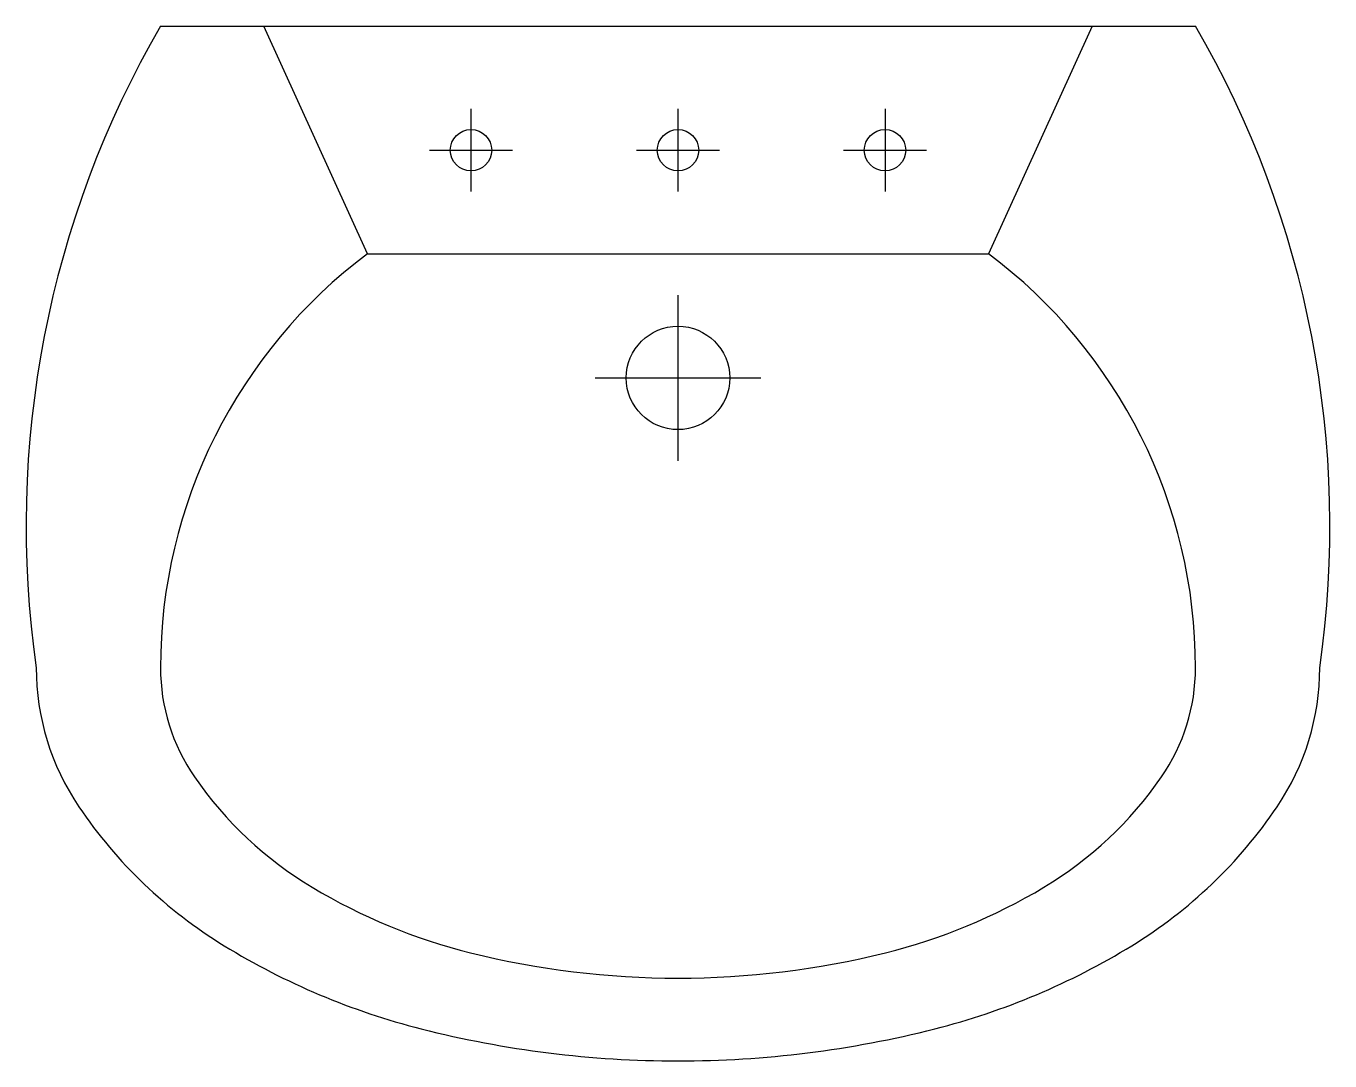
# Model space of a CAD drawing. Extents: x 3309.043 to 3309.673, y 4994.702 to 4995.202.
import ezdxf

# ---------------------------------------------------------------- set-up
doc = ezdxf.new("R2010")
doc.units = 0
doc.layers.get('0').update_dxf_attribs({"linetype": 'CONTINUOUS'})

msp = doc.modelspace()

# ---------------------------------------------------------------- linework, layer by layer
at = {"color": 0}
for p, q in [((3309.1083, 4995.20239), (3309.6083, 4995.20239)), ((3309.2083, 4995.09239), (3309.1583, 4995.20239)), ((3309.5583, 4995.20239), (3309.5083, 4995.09239)), ((3309.2583, 4995.16239), (3309.2583, 4995.12239)), ((3309.3583, 4995.16239), (3309.3583, 4995.12239)), ((3309.4583, 4995.16239), (3309.4583, 4995.12239)), ((3309.2383, 4995.14239), (3309.2783, 4995.14239)), ((3309.3383, 4995.14239), (3309.3783, 4995.14239)), ((3309.4383, 4995.14239), (3309.4783, 4995.14239)), ((3309.2083, 4995.09239), (3309.5083, 4995.09239)), ((3309.3583, 4995.07239), (3309.3583, 4994.99239)), ((3309.3183, 4995.03239), (3309.3983, 4995.03239))]:
    msp.add_line(p, q, dxfattribs=at)
for points in [[(3309.0483, 4994.89239, 0.149682), (3309.06887, 4994.82521, 0.107064), (3309.1391, 4994.75804, 0.075451), (3309.23427, 4994.71789, 0.062235), (3309.3583, 4994.70239, 0.062235)], [(3309.1083, 4994.89239, 0.152216), (3309.12476, 4994.83957, 0.106943), (3309.18153, 4994.78632, 0.074343), (3309.25814, 4994.75465, 0.060974), (3309.3583, 4994.74239, 0.060974), (3309.45846, 4994.75465, 0.074343), (3309.53508, 4994.78632, 0.106943), (3309.59184, 4994.83957, 0.152216), (3309.6083, 4994.89239, 0.152216)], [(3309.3583, 4994.70239, 0.062235), (3309.48234, 4994.71789, 0.075451), (3309.5775, 4994.75804, 0.107064), (3309.64773, 4994.82521, 0.149682), (3309.6683, 4994.89239, 0.149682)]]:
    msp.add_lwpolyline(points, format="xyb", dxfattribs=at)
for centre, radius in [((3309.2583, 4995.14239), 0.01), ((3309.3583, 4995.14239), 0.01), ((3309.4583, 4995.14239), 0.01), ((3309.3583, 4995.03239), 0.025)]:
    msp.add_circle(centre, radius, dxfattribs=at)
for centre, radius, start, end in [((3309.52482, 4994.96096), 0.48142, 149.90231, 188.18956), ((3309.19179, 4994.96096), 0.48142, 351.81044, 30.09769), ((3309.3583, 4994.89239), 0.25, 126.8699, 180), ((3309.3583, 4994.89239), 0.25, 0, 53.1301)]:
    msp.add_arc(centre, radius, start, end, dxfattribs=at)

doc.saveas('drawing.dxf')
